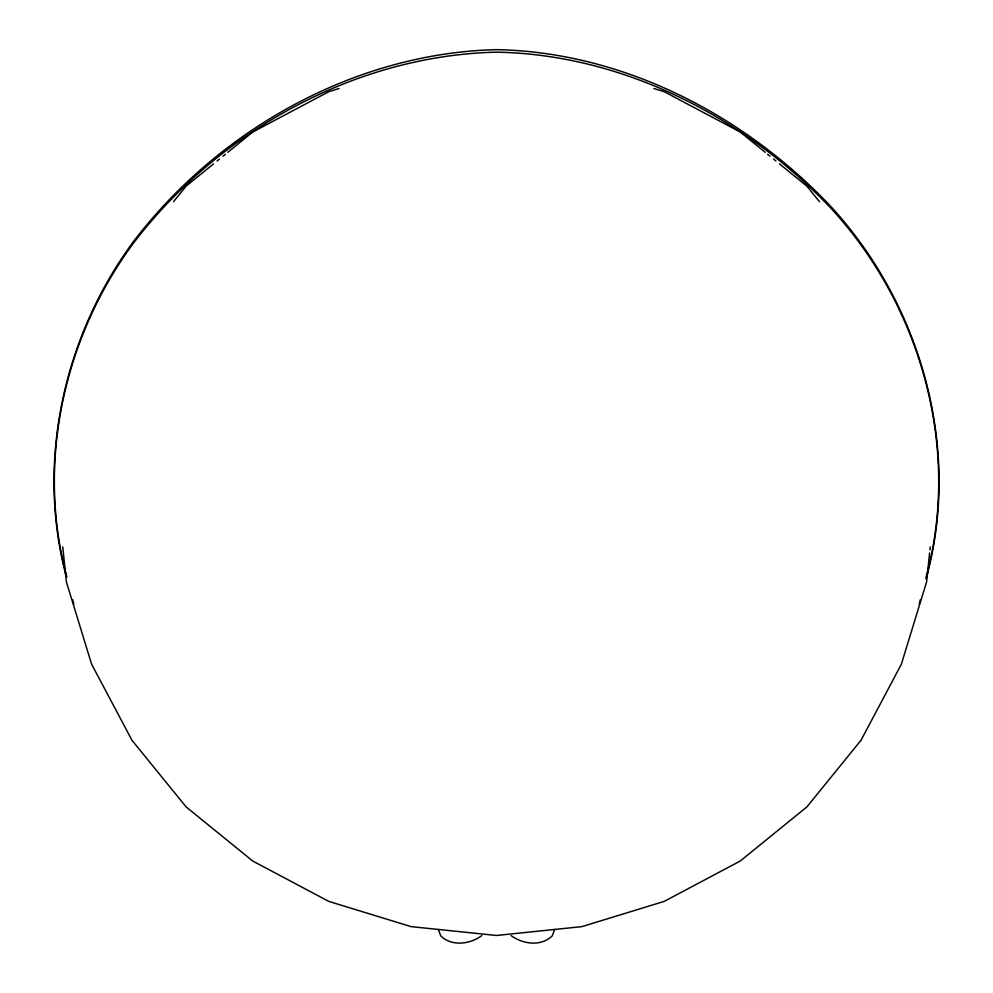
<?xml version="1.0" encoding="UTF-8"?>
<svg xmlns="http://www.w3.org/2000/svg" width="993" height="993" viewBox="0 0 993 993"><rect width="100%" height="100%" fill="white"/><g stroke="black" fill="none" stroke-linecap="round" stroke-linejoin="round"><path stroke-width="1.49" d="M929.597 552.964L926.593 581.948L901.359 664.23L861.018 740.269L806.875 806.912L740.219 861.055L664.193 901.396L581.91 926.63L496.488 935.48L411.077 926.63L328.795 901.396L252.768 861.055L186.113 806.912L131.97 740.269L91.629 664.23L66.394 581.948L62.758 546.87M929.907 549.911L930.23 546.87M926.109 577.094C961.199 448.538 920.834 306.08 831.414 208.766C745.147 117.36 623.542 54.454 496.5 52.17C355.184 55.434 219.23 131.15 133.931 242.528C63.813 336.912 35.947 462.937 66.891 577.094M919.158 604.029L920.362 599.635M926.022 579.13C961.882 449.519 921.554 305.546 831.476 207.165C745.246 115.585 623.716 52.033 496.5 49.65C354.935 53.051 219.056 129.524 133.794 241.125C63.738 335.771 35.822 461.757 66.171 576.188M554.727 929.411L552.195 935.927C540.924 946.85 522.926 944.169 511.097 935.605M173.539 201.629L186.113 186.15L213.483 163.919M217.057 161.015L219.441 159.079M223.003 156.186L225.386 154.25M227.769 152.314L252.768 132.007L328.795 91.679L339.085 88.514M481.903 935.605C470.074 944.169 452.076 946.85 440.805 935.927L438.273 929.411M653.903 88.514L664.193 91.679L740.219 132.007L765.218 152.314M767.601 154.25L769.972 156.186M773.547 159.079L775.93 161.015M779.505 163.919L806.875 186.15L819.436 201.629M72.626 599.635L73.842 604.029"/></g></svg>
